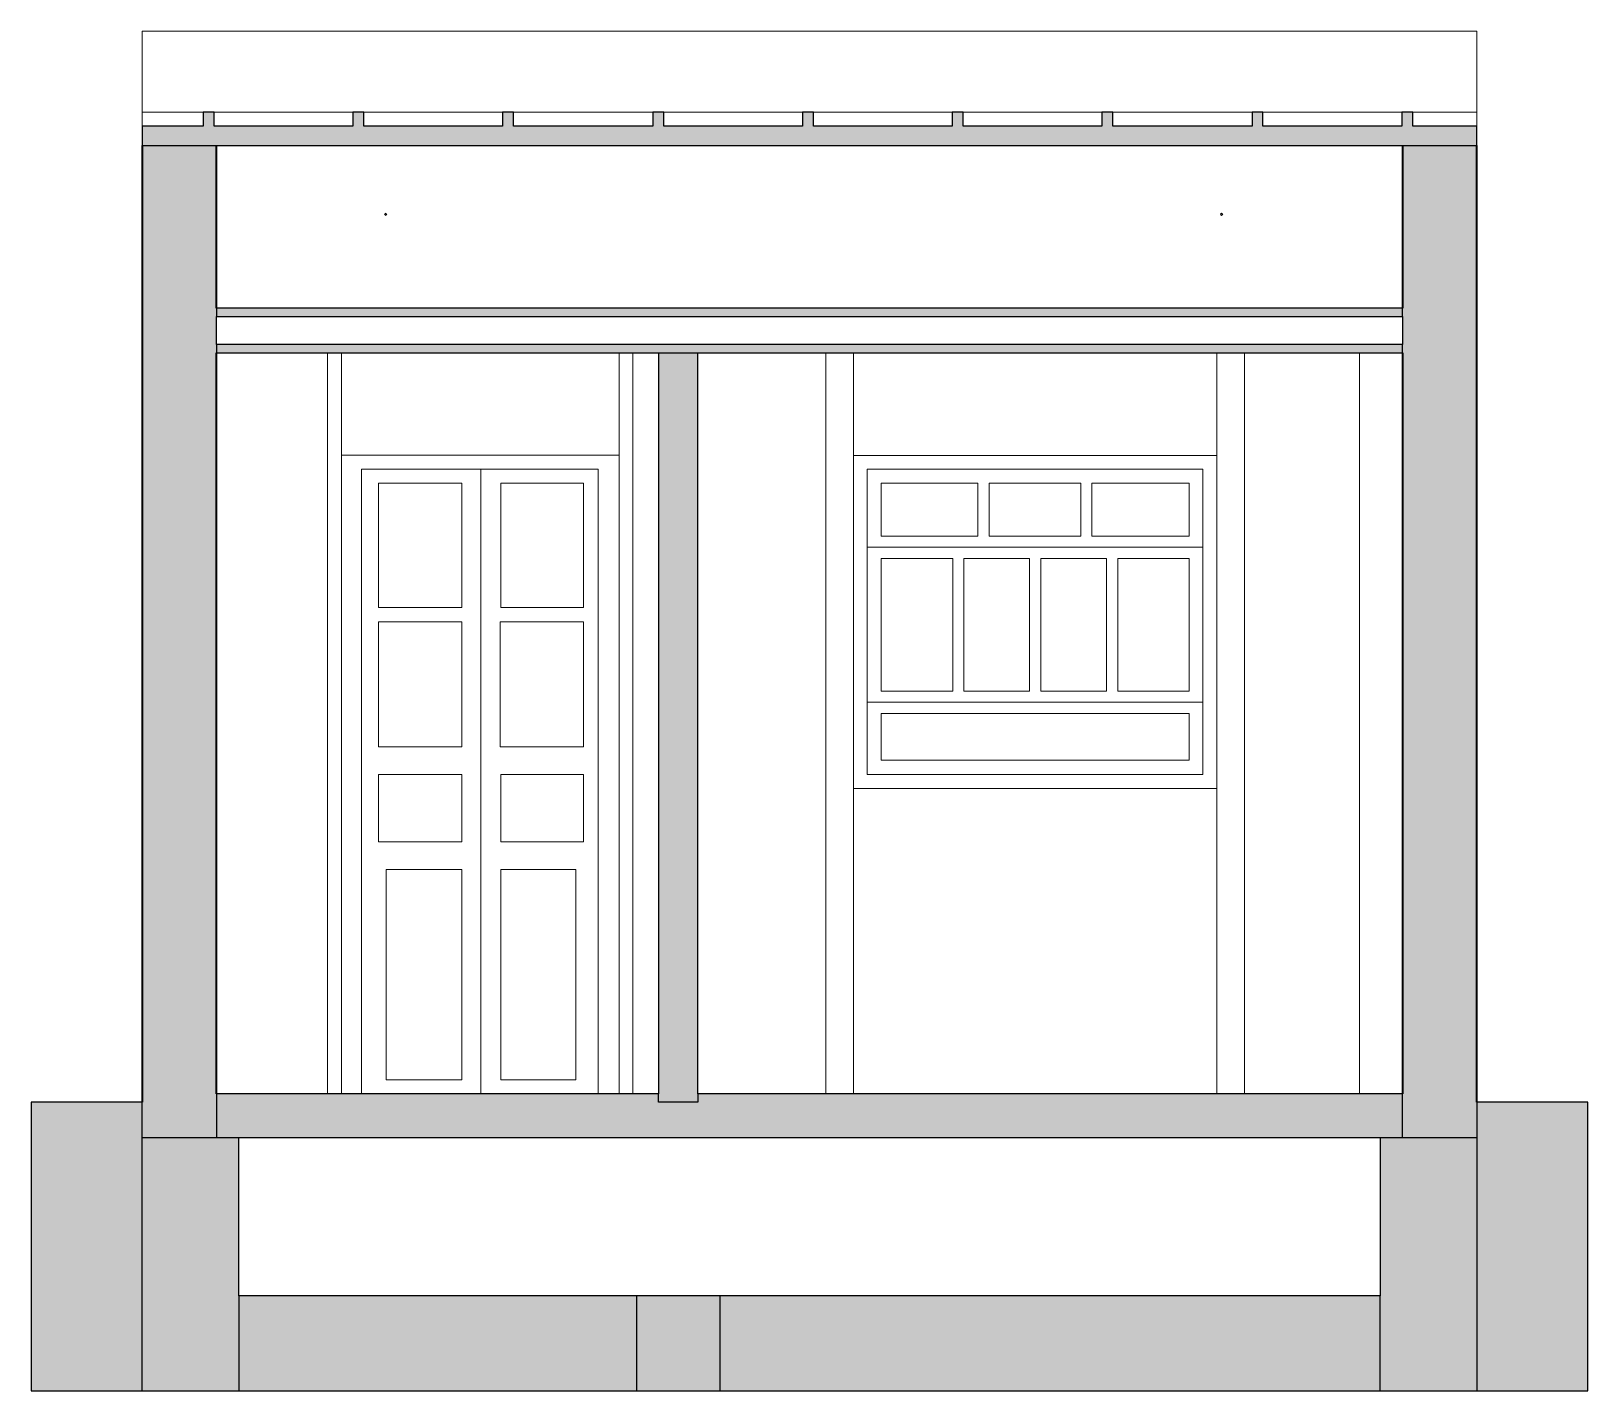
# Model space of a CAD drawing. Header units: millimetres. Extents: x 13436 to 19034, y -18595 to -13706.
import ezdxf

# ---------------------------------------------------------------- set-up
doc = ezdxf.new("R2010")
doc.units = ezdxf.units.MM
for name, color, linetype, lineweight in [('A-ALV-___-___-EXI', 250, 'Continuous', 35), ('A-BAS-___-___-EXI', 250, 'Continuous', 25), ('A-COB-___-___-EXI', 250, 'Continuous', 25), ('A-JAN-___-___-EXI', 250, 'Continuous', 25), ('A-PIS-___-___-EXI', 250, 'Continuous', 25), ('A-POR-___-___-EXI', 250, 'Continuous', 25)]:
    doc.layers.add(name, color=color, linetype=linetype, lineweight=lineweight)

msp = doc.modelspace()

# ---------------------------------------------------------------- hatches: boundary and pattern name
at = {"layer": 'A-ALV-___-___-EXI'}
h = msp.add_hatch(color=11, dxfattribs=at)
h.paths.add_polyline_path([(15614.8, -18595.1), (15912.4, -18595.1), (15912.4, -18253.2), (15614.8, -18253.2)])
h.paths.add_polyline_path([(13835.3, -18595.1), (14183.6, -18595.1), (14183.6, -17685.4), (14103.4, -17685.4), (14103.4, -14118.1), (13835.3, -14118.1), (13835.3, -17707.1)])
h.paths.add_polyline_path([(18635.3, -18595.1), (18635.3, -14118.1), (18367.3, -14118.1), (18367.3, -17685.4), (18287.1, -17685.4), (18287.1, -18595.1)])
h.paths.add_polyline_path([(15692.9, -17556.6), (15834.3, -17556.6), (15834.3, -14863.2), (15692.9, -14863.2), (15692.9, -17549.4)])
at = {"layer": 'A-BAS-___-___-EXI', "true_color": 0xcb9898}
h = msp.add_hatch(color=253, dxfattribs=at)
h.paths.add_polyline_path([(13436.4, -18595.1), (13835.3, -18595.1), (13835.3, -17556.6), (13436.4, -17556.6)])
h.paths.add_polyline_path([(19034.3, -18595.1), (19034.3, -17556.6), (18635.3, -17556.6), (18635.3, -18595.1)])
h.paths.add_polyline_path([(15614.8, -18595.1), (15614.8, -18253.2), (14183.6, -18253.2), (14183.6, -18595.1)])
h.paths.add_polyline_path([(18287.1, -18595.1), (18287.1, -18253.2), (15912.4, -18253.2), (15912.4, -18595.1)])
at = {"layer": 'A-PIS-___-___-EXI', "true_color": 0xc19a82}
h = msp.add_hatch(color=33, dxfattribs=at)
h.paths.add_polyline_path([(18367.3, -17685.4), (18367.3, -17527.1), (15834.3, -17527.1), (15834.3, -17556.6), (15692.9, -17556.6), (15692.9, -17527.1), (14103.4, -17527.1), (14103.4, -17685.4)])
h.paths.add_polyline_path([(15521, -14863.2), (18367.3, -14863.2), (18367.3, -14833.7), (14103.4, -14833.7), (14103.4, -14863.2)])
h.paths.add_polyline_path([(15521, -14732.3), (18367.3, -14732.3), (18367.3, -14702.8), (14103.4, -14702.8), (14103.4, -14732.3)])
h.paths.add_polyline_path([(13835.3, -14118.1), (18635.3, -14118.1), (18635.3, -14048.4), (18405.3, -14048.4), (18405.3, -13997.8), (18365.2, -13997.8), (18365.2, -14048.4), (17864.9, -14048.4), (17864.9, -13997.8), (17826.9, -13997.8), (17826.9, -14048.4), (17326.6, -14048.4), (17326.6, -13997.8), (17286.5, -13997.8), (17286.5, -14048.4), (16788.4, -14048.4), (16788.4, -13997.8), (16748.3, -13997.8), (16748.3, -14048.4), (16250.1, -14048.4), (16250.1, -13997.8), (16210, -13997.8), (16210, -14048.4), (15711.9, -14048.4), (15711.9, -13997.8), (15671.8, -13997.8), (15671.8, -14048.4), (15171.5, -14048.4), (15171.5, -13997.8), (15131.4, -13997.8), (15131.4, -14048.4), (14633.2, -14048.4), (14633.2, -13997.8), (14593.1, -13997.8), (14593.1, -14048.4), (14095, -14048.4), (14095, -13997.8), (14054.9, -13997.8), (14054.9, -14048.4), (13835.3, -14048.4)])

# ---------------------------------------------------------------- linework, layer by layer
at = {"layer": 'A-ALV-___-___-EXI'}
for p, q in [((13835.3, -14118.1), (13835.3, -17556.6)), ((14103.4, -14702.8), (14103.4, -14118.1)), ((18367.3, -14118.1), (18367.3, -14702.8)), ((18635.3, -17556.6), (18635.3, -14118.1)), ((14103.4, -17527.1), (14103.4, -14863.2)), ((18367.3, -14863.2), (18367.3, -17527.1))]:
    msp.add_line(p, q, dxfattribs=at)
at = {"layer": 'A-ALV-___-___-EXI', "color": 18, "lineweight": 9}
for p, q in [((14502.4, -17527.1), (14502.4, -14863.2)), ((15600, -17527.1), (15600, -14863.2)), ((16294.4, -14863.2), (16294.4, -17527.1)), ((16393.7, -14863.2), (16393.7, -17527.1)), ((17700.2, -14863.2), (17700.2, -17527.1)), ((17799.5, -14863.2), (17799.5, -17527.1)), ((18213.2, -14863.2), (18213.2, -17527.1))]:
    msp.add_line(p, q, dxfattribs=at)
at = {"layer": 'A-ALV-___-___-EXI', "color": 18, "lineweight": 9, "flags": 128}
for points in [[(14715.6, -14365.1), (14713.4, -14363), (14711.3, -14360.8), (14709.2, -14363), (14707.1, -14365.1), (14709.2, -14367.2), (14711.3, -14369.3), (14713.4, -14367.2)], [(17721.4, -14365.1), (17719.2, -14363), (17717.1, -14360.8), (17715, -14363), (17712.9, -14365.1), (17715, -14367.2), (17717.1, -14369.3), (17719.2, -14367.2)]]:
    msp.add_lwpolyline(points, close=True, dxfattribs=at)
at = {"layer": 'A-BAS-___-___-EXI'}
for points in [[(13436.4, -17556.6), (13436.4, -18595.1), (13835.3, -18595.1), (13835.3, -17556.6)], [(19034.3, -17556.6), (18635.3, -17556.6), (18635.3, -18595.1), (19034.3, -18595.1)], [(14183.6, -18253.2), (14183.6, -18595.1), (15614.8, -18595.1), (15614.8, -18253.2)], [(15912.4, -18253.2), (15912.4, -18595.1), (18287.1, -18595.1), (18287.1, -18253.2)]]:
    msp.add_lwpolyline(points, close=True, dxfattribs=at)
at = {"layer": 'A-COB-___-___-EXI', "color": 18, "lineweight": 9}
for p, q in [((14095, -13997.8), (14593.1, -13997.8)), ((14633.2, -13997.8), (15131.4, -13997.8)), ((15171.5, -13997.8), (15671.8, -13997.8)), ((15711.9, -13997.8), (16210, -13997.8)), ((16250.1, -13997.8), (16748.3, -13997.8)), ((16788.4, -13997.8), (17286.5, -13997.8)), ((17326.6, -13997.8), (17826.9, -13997.8)), ((17864.9, -13997.8), (18365.2, -13997.8))]:
    msp.add_line(p, q, dxfattribs=at)
at = {"layer": 'A-COB-___-___-EXI', "color": 18, "lineweight": 9, "flags": 128}
for points in [[(18635.3, -13997.8), (18635.3, -13706.5), (13835.3, -13706.5), (13835.3, -13997.8)], [(13835.3, -14048.4), (13835.3, -13997.8), (14054.9, -13997.8)], [(18405.3, -13997.8), (18635.3, -13997.8), (18635.3, -14048.4)]]:
    msp.add_lwpolyline(points, dxfattribs=at)
at = {"layer": 'A-JAN-___-___-EXI', "color": 18, "lineweight": 9}
for p, q in [((16442.2, -15561.9), (17649.6, -15561.9)), ((16442.2, -16119.2), (17649.6, -16119.2))]:
    msp.add_line(p, q, dxfattribs=at)
at = {"layer": 'A-JAN-___-___-EXI', "color": 18, "lineweight": 9, "flags": 128}
for points in [[(17700.2, -16429.4), (17700.2, -15232.6), (16393.7, -15232.6), (16393.7, -16429.4)], [(17649.6, -16378.8), (17649.6, -15281.2), (16442.2, -15281.2), (16442.2, -16378.8)], [(16841.1, -15521.8), (16841.1, -15331.8), (16492.9, -15331.8), (16492.9, -15521.8)], [(17250.6, -15521.8), (17601, -15521.8), (17601, -15331.8), (17250.6, -15331.8)], [(16750.4, -16079.1), (16750.4, -15602), (16492.9, -15602), (16492.9, -16079.1)], [(17026.9, -16079.1), (17026.9, -15602), (16790.5, -15602), (16790.5, -16079.1)], [(17303.4, -16079.1), (17303.4, -15602), (17067, -15602), (17067, -16079.1)], [(17343.5, -16079.1), (17601, -16079.1), (17601, -15602), (17343.5, -15602)], [(17601, -16159.3), (16492.9, -16159.3), (16492.9, -16328.1), (17601, -16328.1)]]:
    msp.add_lwpolyline(points, close=True, dxfattribs=at)
msp.add_lwpolyline([(16881.3, -15331.8), (17210.5, -15331.8), (16881.3, -15331.8), (16881.3, -15521.8), (17210.5, -15521.8), (17210.5, -15331.8)], dxfattribs=at)
at = {"layer": 'A-PIS-___-___-EXI'}
for points in [[(18635.3, -14048.4), (18405.3, -14048.4), (18405.3, -13997.8), (18365.2, -13997.8), (18365.2, -14048.4), (17864.9, -14048.4), (17864.9, -13997.8), (17826.9, -13997.8), (17826.9, -14048.4), (17326.6, -14048.4), (17326.6, -13997.8), (17286.5, -13997.8), (17286.5, -14048.4), (16788.4, -14048.4), (16788.4, -13997.8), (16748.3, -13997.8), (16748.3, -14048.4), (16250.1, -14048.4), (16250.1, -13997.8), (16210, -13997.8), (16210, -14048.4), (15711.9, -14048.4), (15711.9, -13997.8), (15671.8, -13997.8), (15671.8, -14048.4), (15171.5, -14048.4), (15171.5, -13997.8), (15131.4, -13997.8), (15131.4, -14048.4), (14633.2, -14048.4), (14633.2, -13997.8), (14593.1, -13997.8), (14593.1, -14048.4), (14095, -14048.4), (14095, -13997.8), (14054.9, -13997.8), (14054.9, -14048.4), (13835.3, -14048.4), (13835.3, -14118.1), (18635.3, -14118.1)], [(18367.3, -14732.3), (18367.3, -14702.8), (14103.4, -14702.8), (14103.4, -14732.3)], [(18367.3, -14833.7), (14103.4, -14833.7), (14103.4, -14863.2), (18367.3, -14863.2)]]:
    msp.add_lwpolyline(points, close=True, dxfattribs=at)
for points in [[(15692.9, -14863.2), (15692.9, -17527.1), (14103.4, -17527.1), (14103.4, -17685.4)], [(18635.3, -17685.4), (18367.3, -17685.4), (14103.4, -17685.4), (13835.3, -17685.4)]]:
    msp.add_lwpolyline(points, dxfattribs=at)
at = {"layer": 'A-POR-___-___-EXI'}
for p, q in [((14103.4, -14833.7), (14103.4, -14732.3)), ((18367.3, -14732.3), (18367.3, -14833.7)), ((15834.3, -17527.1), (15834.3, -14863.2)), ((14183.6, -18253.2), (14183.6, -17685.4)), ((18287.1, -17685.4), (18287.1, -18253.2)), ((15912.4, -18253.2), (15614.8, -18253.2)), ((13835.3, -18595.1), (14183.6, -18595.1)), ((15614.8, -18595.1), (15912.4, -18595.1)), ((18287.1, -18595.1), (18635.3, -18595.1))]:
    msp.add_line(p, q, dxfattribs=at)
at = {"layer": 'A-POR-___-___-EXI', "color": 18, "lineweight": 9}
msp.add_line((15053.3, -15281.2), (15053.3, -17527.1), dxfattribs=at)
at = {"layer": 'A-POR-___-___-EXI', "color": 18, "lineweight": 9, "flags": 128}
for points in [[(15551.4, -14863.2), (15551.4, -17527.1), (15551.4, -16378.8), (15551.4, -15230.5), (14553, -15230.5), (14553, -16378.8), (14553, -17527.1), (14553, -14863.2)], [(15475.4, -17527.1), (15475.4, -16328.1), (15475.4, -15281.2), (14624.8, -15281.2), (14624.8, -16328.1), (14624.8, -17527.1)]]:
    msp.add_lwpolyline(points, dxfattribs=at)
for points in [[(14686, -15331.8), (14985.7, -15331.8), (14985.7, -15779.3), (14686, -15779.3)], [(15125.1, -15331.8), (15422.7, -15331.8), (15422.7, -15779.3), (15125.1, -15779.3)], [(14686, -15830), (14985.7, -15830), (14985.7, -16279.6), (14686, -16279.6)], [(15122.9, -15830), (15422.7, -15830), (15422.7, -16279.6), (15122.9, -16279.6)], [(14686, -16378.8), (14985.7, -16378.8), (14985.7, -16621.5), (14686, -16621.5)], [(15125.1, -16378.8), (15422.7, -16378.8), (15422.7, -16621.5), (15125.1, -16621.5)], [(14713.4, -16720.7), (14985.7, -16720.7), (14985.7, -17476.4), (14713.4, -17476.4)], [(15125.1, -16720.7), (15395.2, -16720.7), (15395.2, -17476.4), (15125.1, -17476.4)]]:
    msp.add_lwpolyline(points, close=True, dxfattribs=at)
at = {"layer": 'A-POR-___-___-EXI'}
msp.add_lwpolyline([(18367.3, -17685.4), (18367.3, -17527.1), (15834.3, -17527.1), (15834.3, -17556.6), (15692.9, -17556.6), (15692.9, -17527.1)], dxfattribs=at)

doc.saveas('drawing.dxf')
